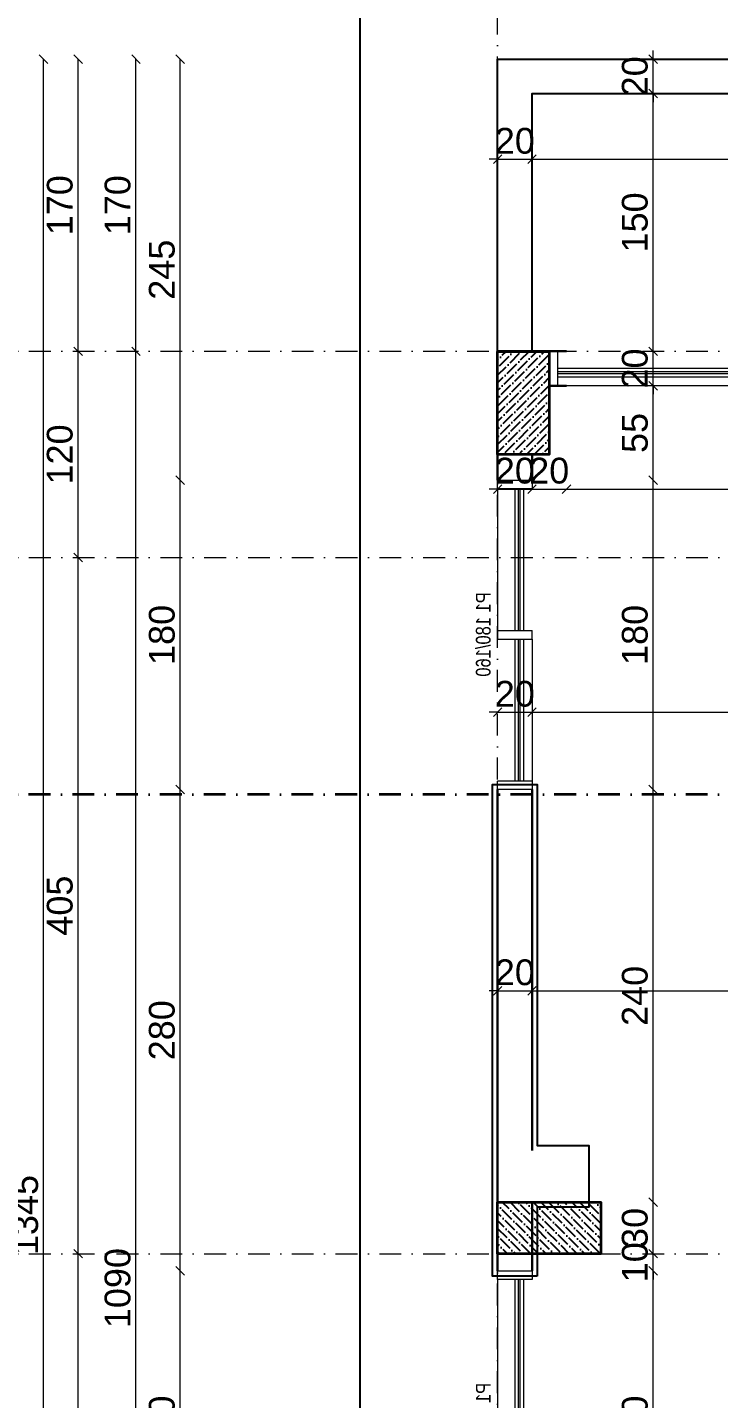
# Model space of a CAD drawing. Header units: millimetres. Extents: x 708 to 46452, y -4963 to 3960.
# Drawn here: x 15059 to 15461, y -3677 to -2879 of the extents above; entities that cross this region are included whole.
import ezdxf

# ---------------------------------------------------------------- set-up
doc = ezdxf.new("R2010")
doc.units = ezdxf.units.MM
doc.linetypes.add('DASHDOT', pattern=[25.4, 12.7, -6.35, 0, -6.35])
for name, color, linetype, lineweight in [('00_DUVAR', 22, 'Continuous', 30), ('00_IC_OLCU', 139, 'Continuous', 20), ('00_KOLON', 2, 'Continuous', 35), ('00_PENCERE', 103, 'Continuous', 13), ('aks ve noktalılar', 129, 'DASHDOT', 13), ('kesit çizgisi', 4, 'DASHDOT', 35)]:
    doc.layers.add(name, color=color, linetype=linetype, lineweight=lineweight)
for name, color, linetype in [('DUVARTARAMA', 7, 'Continuous'), ('PENCERE', 3, 'Continuous'), ('SIVA', 135, 'Continuous'), ('sıva', 70, 'Continuous')]:
    doc.layers.add(name, color=color, linetype=linetype)
doc.styles.add('ARIAL2', font='arial.ttf', dxfattribs={"width": 0.8})
doc.styles.get("Standard").update_dxf_attribs({"font": 'arial.ttf'})
doc.dimstyles.new('ALP_OLCU', dxfattribs={"dimscale": 0, "dimtxt": 15, "dimasz": 5, "dimexe": 0.18, "dimexo": 0.06, "dimgap": 3, "dimtad": 1, "dimdec": 0, "dimrnd": 0.1, "dimzin": 9, "dimdsep": 46, "dimtxsty": 'Standard', "dimblk": 'OBLIQUE', "dimcen": 0, "dimse1": 1, "dimse2": 1, "dimclrd": 256, "dimclre": 256, "dimclrt": 53, "dimadec": 0, "dimazin": 0, "dimtfac": 1, "dimtdec": 0, "dimtix": 1, "dimtmove": 1, "dimatfit": 3, "dimldrblk": 'ARCHTICK', "dimfxl": 0.18, "dimtolj": 1, "dimlwd": -1, "dimarcsym": 0})

# ---------------------------------------------------------------- blocks, each defined once
blk = doc.blocks.new('SK2')
at = {"layer": '00_PENCERE', "lineweight": 15}
for p, q in [((199457.02, 67246.83), (199452.02, 67246.83)), ((199452.02, 67246.83), (199452.02, 67226.83)), ((199457.02, 67226.83), (199457.02, 67246.83)), ((199457.02, 67246.83), (199594.52, 67246.83)), ((199589.52, 67246.83), (199589.52, 67226.83)), ((199594.52, 67246.83), (199594.52, 67226.83)), ((199727.02, 67226.83), (199727.02, 67246.83)), ((199732.02, 67246.83), (199727.02, 67246.83)), ((199732.02, 67226.83), (199732.02, 67246.83)), ((199457.02, 67236.83), (199589.52, 67236.83)), ((199457.02, 67234.83), (199589.52, 67234.83)), ((199457.02, 67233.83), (199589.52, 67233.83)), ((199594.52, 67236.83), (199727.02, 67236.83)), ((199594.52, 67234.83), (199727.02, 67234.83)), ((199594.52, 67233.83), (199727.02, 67233.83)), ((199452.02, 67226.83), (199457.02, 67226.83)), ((199457.02, 67231.83), (199589.52, 67231.83)), ((199594.52, 67226.83), (199589.52, 67226.83)), ((199594.52, 67231.83), (199727.02, 67231.83)), ((199594.52, 67226.83), (199732.02, 67226.83))]:
    blk.add_line(p, q, dxfattribs=at)
at = {"layer": '00_PENCERE', "insert": (199567.17, 67215.44), "char_height": 8.5938, "width": 97.8459, "attachment_point": 7, "style": 'ARIAL2'}
blk.add_mtext('SK2 280/240', dxfattribs=at)
blk = doc.blocks.new('YHTYHYT')
at = {"layer": '00_PENCERE', "lineweight": 15}
for p, q in [((6940.02, -2497.96), (6940.02, -2502.96)), ((6960.02, -2497.96), (6940.02, -2497.96)), ((6960.02, -2502.96), (6940.02, -2502.96)), ((6950.02, -2585.46), (6950.02, -2502.96)), ((6952.02, -2585.46), (6952.02, -2502.96)), ((6953.02, -2585.46), (6953.02, -2502.96)), ((6955.02, -2585.46), (6955.02, -2502.96)), ((6960.02, -2585.46), (6960.02, -2497.96)), ((6940.02, -2672.96), (6940.02, -2585.46)), ((6940.02, -2585.46), (6960.02, -2585.46)), ((6940.02, -2590.46), (6960.02, -2590.46)), ((6950.02, -2672.96), (6950.02, -2590.46)), ((6952.02, -2672.96), (6952.02, -2590.46)), ((6953.02, -2672.96), (6953.02, -2590.46)), ((6955.02, -2672.96), (6955.02, -2590.46)), ((6960.02, -2585.46), (6960.02, -2590.46)), ((6960.02, -2672.96), (6940.02, -2672.96)), ((6940.02, -2672.96), (6940.02, -2677.96)), ((6940.02, -2677.96), (6960.02, -2677.96)), ((6960.02, -2677.96), (6960.02, -2672.96))]:
    blk.add_line(p, q, dxfattribs=at)
at = {"layer": '00_PENCERE', "insert": (6936.04, -2612.8), "char_height": 8.594, "width": 97.8459, "attachment_point": 7, "rotation": 90, "style": 'ARIAL2'}
blk.add_mtext('P1 180/160', dxfattribs=at)
blk = doc.blocks.new('_Oblique')
at = {"color": 0, "linetype": 'ByBlock', "lineweight": -2}
blk.add_line((-0.5, -0.5), (0.5, 0.5), dxfattribs=at)
blk = doc.blocks.new('*D843')
at = {"layer": '00_IC_OLCU', "transparency": 16777216}
blk.add_line((15332.78, -2639.55), (16552.78, -2639.55), dxfattribs=at)
at = {"layer": 'Defpoints', "color": 0, "transparency": 16777216}
for p in [(16552.78, -2639.55), (15332.78, -2897.37), (16552.78, -3562.56)]:
    blk.add_point(p, dxfattribs=at)
at = {"layer": '00_IC_OLCU', "transparency": 16777216, "xscale": 5, "yscale": 5, "zscale": 5, "rotation": 180}
blk.add_blockref('_Oblique', (15332.78, -2639.55), dxfattribs=at)
at = {"layer": '00_IC_OLCU', "transparency": 16777216, "xscale": 5, "yscale": 5, "zscale": 5}
blk.add_blockref('_Oblique', (16552.78, -2639.55), dxfattribs=at)
at = {"layer": '00_IC_OLCU', "color": 53, "transparency": 16777216, "insert": (15942.78, -2628.89), "char_height": 15, "attachment_point": 5}
blk.add_mtext('\\A1;1220', dxfattribs=at)
blk = doc.blocks.new('_ArchTick')
at = {"color": 0, "linetype": 'ByBlock', "const_width": 0.15}
blk.add_lwpolyline([(-0.5, -0.5), (0.5, 0.5)], dxfattribs=at)
blk = doc.blocks.new('*D850')
at = {"layer": '00_IC_OLCU', "transparency": 16777216}
blk.add_line((15332.78, -2682.81), (15832.78, -2682.81), dxfattribs=at)
at = {"layer": 'Defpoints', "color": 0, "transparency": 16777216}
for p in [(15832.78, -2682.81), (15332.78, -2897.37), (15832.78, -2897.37)]:
    blk.add_point(p, dxfattribs=at)
at = {"layer": '00_IC_OLCU', "transparency": 16777216, "xscale": 5, "yscale": 5, "zscale": 5, "rotation": 180}
blk.add_blockref('_Oblique', (15332.78, -2682.81), dxfattribs=at)
at = {"layer": '00_IC_OLCU', "transparency": 16777216, "xscale": 5, "yscale": 5, "zscale": 5}
blk.add_blockref('_Oblique', (15832.78, -2682.81), dxfattribs=at)
at = {"layer": '00_IC_OLCU', "color": 53, "transparency": 16777216, "insert": (15582.78, -2672.15), "char_height": 15, "attachment_point": 5}
blk.add_mtext('\\A1;500', dxfattribs=at)
blk = doc.blocks.new('*D853')
at = {"layer": '00_IC_OLCU', "transparency": 16777216}
blk.add_line((15332.78, -2705.29), (15372.78, -2705.29), dxfattribs=at)
at = {"layer": 'Defpoints', "color": 0, "transparency": 16777216}
for p in [(15372.78, -2705.29), (15332.78, -2897.37), (15372.78, -3067.37)]:
    blk.add_point(p, dxfattribs=at)
at = {"layer": '00_IC_OLCU', "transparency": 16777216, "xscale": 5, "yscale": 5, "zscale": 5, "rotation": 180}
blk.add_blockref('_Oblique', (15332.78, -2705.29), dxfattribs=at)
at = {"layer": '00_IC_OLCU', "transparency": 16777216, "xscale": 5, "yscale": 5, "zscale": 5}
blk.add_blockref('_Oblique', (15372.78, -2705.29), dxfattribs=at)
at = {"layer": '00_IC_OLCU', "color": 53, "transparency": 16777216, "insert": (15352.78, -2694.63), "char_height": 15, "attachment_point": 5}
blk.add_mtext('\\A1;40', dxfattribs=at)
blk = doc.blocks.new('*D854')
at = {"layer": '00_IC_OLCU', "transparency": 16777216}
blk.add_line((15372.78, -2705.29), (15652.78, -2705.29), dxfattribs=at)
at = {"layer": 'Defpoints', "color": 0, "transparency": 16777216}
for p in [(15652.78, -2705.29), (15372.78, -3067.37), (15652.78, -3067.37)]:
    blk.add_point(p, dxfattribs=at)
at = {"layer": '00_IC_OLCU', "transparency": 16777216, "xscale": 5, "yscale": 5, "zscale": 5, "rotation": 180}
blk.add_blockref('_Oblique', (15372.78, -2705.29), dxfattribs=at)
at = {"layer": '00_IC_OLCU', "transparency": 16777216, "xscale": 5, "yscale": 5, "zscale": 5}
blk.add_blockref('_Oblique', (15652.78, -2705.29), dxfattribs=at)
at = {"layer": '00_IC_OLCU', "color": 53, "transparency": 16777216, "insert": (15512.78, -2694.63), "char_height": 15, "attachment_point": 5}
blk.add_mtext('\\A1;280', dxfattribs=at)
blk = doc.blocks.new('*D858')
at = {"layer": '00_IC_OLCU', "transparency": 16777216}
blk.add_line((15068.53, -4242.37), (15068.53, -2897.37), dxfattribs=at)
at = {"layer": 'Defpoints', "color": 0, "transparency": 16777216}
for p in [(15068.53, -2897.37), (15332.78, -2897.37), (15712.78, -4242.37)]:
    blk.add_point(p, dxfattribs=at)
at = {"layer": '00_IC_OLCU', "transparency": 16777216, "xscale": 5, "yscale": 5, "zscale": 5}
for p, rotation in [((15068.53, -2897.37), 90), ((15068.53, -4242.37), 270)]:
    blk.add_blockref('_Oblique', p, dxfattribs=dict(at, rotation=rotation))
at = {"layer": '00_IC_OLCU', "color": 53, "transparency": 16777216, "insert": (15057.87, -3569.87), "char_height": 15, "attachment_point": 5, "rotation": 90}
blk.add_mtext('\\A1;1345', dxfattribs=at)
blk = doc.blocks.new('*D861')
at = {"layer": '00_IC_OLCU', "transparency": 16777216}
blk.add_line((15088.65, -4072.37), (15088.65, -3592.37), dxfattribs=at)
at = {"layer": 'Defpoints', "color": 0, "transparency": 16777216}
for p in [(15088.65, -3592.37), (15088.65, -3592.37), (15088.65, -4072.37)]:
    blk.add_point(p, dxfattribs=at)
at = {"layer": '00_IC_OLCU', "transparency": 16777216, "xscale": 5, "yscale": 5, "zscale": 5}
for p, rotation in [((15088.65, -3592.37), 90), ((15088.65, -4072.37), 270)]:
    blk.add_blockref('_Oblique', p, dxfattribs=dict(at, rotation=rotation))
at = {"layer": '00_IC_OLCU', "color": 53, "transparency": 16777216, "insert": (15077.99, -3832.37), "char_height": 15, "attachment_point": 5, "rotation": 90}
blk.add_mtext('\\A1;480', dxfattribs=at)
blk = doc.blocks.new('*D862')
at = {"layer": '00_IC_OLCU', "transparency": 16777216}
blk.add_line((15088.65, -3592.37), (15088.65, -3187.37), dxfattribs=at)
at = {"layer": 'Defpoints', "color": 0, "transparency": 16777216}
for p in [(15088.65, -3187.37), (15088.65, -3187.37), (15088.65, -3592.37)]:
    blk.add_point(p, dxfattribs=at)
at = {"layer": '00_IC_OLCU', "transparency": 16777216, "xscale": 5, "yscale": 5, "zscale": 5}
for p, rotation in [((15088.65, -3187.37), 90), ((15088.65, -3592.37), 270)]:
    blk.add_blockref('_Oblique', p, dxfattribs=dict(at, rotation=rotation))
at = {"layer": '00_IC_OLCU', "color": 53, "transparency": 16777216, "insert": (15077.99, -3389.87), "char_height": 15, "attachment_point": 5, "rotation": 90}
blk.add_mtext('\\A1;405', dxfattribs=at)
blk = doc.blocks.new('*D863')
at = {"layer": '00_IC_OLCU', "transparency": 16777216}
blk.add_line((15088.65, -3187.37), (15088.65, -3067.37), dxfattribs=at)
at = {"layer": 'Defpoints', "color": 0, "transparency": 16777216}
for p in [(15088.65, -3067.37), (15088.65, -3067.37), (15088.65, -3187.37)]:
    blk.add_point(p, dxfattribs=at)
at = {"layer": '00_IC_OLCU', "transparency": 16777216, "xscale": 5, "yscale": 5, "zscale": 5}
for p, rotation in [((15088.65, -3067.37), 90), ((15088.65, -3187.37), 270)]:
    blk.add_blockref('_Oblique', p, dxfattribs=dict(at, rotation=rotation))
at = {"layer": '00_IC_OLCU', "color": 53, "transparency": 16777216, "insert": (15077.99, -3127.37), "char_height": 15, "attachment_point": 5, "rotation": 90}
blk.add_mtext('\\A1;120', dxfattribs=at)
blk = doc.blocks.new('*D864')
at = {"layer": '00_IC_OLCU', "transparency": 16777216}
blk.add_line((15088.65, -3067.37), (15088.65, -2897.37), dxfattribs=at)
at = {"layer": 'Defpoints', "color": 0, "transparency": 16777216}
for p in [(15088.65, -2897.37), (15332.78, -2897.37), (15088.65, -3067.37)]:
    blk.add_point(p, dxfattribs=at)
at = {"layer": '00_IC_OLCU', "transparency": 16777216, "xscale": 5, "yscale": 5, "zscale": 5}
for p, rotation in [((15088.65, -2897.37), 90), ((15088.65, -3067.37), 270)]:
    blk.add_blockref('_Oblique', p, dxfattribs=dict(at, rotation=rotation))
at = {"layer": '00_IC_OLCU', "color": 53, "transparency": 16777216, "insert": (15077.99, -2982.37), "char_height": 15, "attachment_point": 5, "rotation": 90}
blk.add_mtext('\\A1;170', dxfattribs=at)
blk = doc.blocks.new('*D866')
at = {"layer": '00_IC_OLCU', "transparency": 16777216}
blk.add_line((15122.29, -4157.37), (15122.29, -3067.37), dxfattribs=at)
at = {"layer": 'Defpoints', "color": 0, "transparency": 16777216}
for p in [(15122.29, -3067.37), (15332.78, -3067.37), (15712.78, -4157.37)]:
    blk.add_point(p, dxfattribs=at)
at = {"layer": '00_IC_OLCU', "transparency": 16777216, "xscale": 5, "yscale": 5, "zscale": 5}
for p, rotation in [((15122.29, -3067.37), 90), ((15122.29, -4157.37), 270)]:
    blk.add_blockref('_Oblique', p, dxfattribs=dict(at, rotation=rotation))
at = {"layer": '00_IC_OLCU', "color": 53, "transparency": 16777216, "insert": (15111.63, -3612.37), "char_height": 15, "attachment_point": 5, "rotation": 90}
blk.add_mtext('\\A1;1090', dxfattribs=at)
blk = doc.blocks.new('*D867')
at = {"layer": '00_IC_OLCU', "transparency": 16777216}
blk.add_line((15122.29, -3067.37), (15122.29, -2897.37), dxfattribs=at)
at = {"layer": 'Defpoints', "color": 0, "transparency": 16777216}
for p in [(15122.29, -2897.37), (15332.78, -2897.37), (15332.78, -3067.37)]:
    blk.add_point(p, dxfattribs=at)
at = {"layer": '00_IC_OLCU', "transparency": 16777216, "xscale": 5, "yscale": 5, "zscale": 5}
for p, rotation in [((15122.29, -2897.37), 90), ((15122.29, -3067.37), 270)]:
    blk.add_blockref('_Oblique', p, dxfattribs=dict(at, rotation=rotation))
at = {"layer": '00_IC_OLCU', "color": 53, "transparency": 16777216, "insert": (15111.63, -2982.37), "char_height": 15, "attachment_point": 5, "rotation": 90}
blk.add_mtext('\\A1;170', dxfattribs=at)
blk = doc.blocks.new('*D869')
at = {"layer": '00_IC_OLCU', "transparency": 16777216}
blk.add_line((15148.05, -3782.37), (15148.05, -3602.37), dxfattribs=at)
at = {"layer": 'Defpoints', "color": 0, "transparency": 16777216}
for p in [(15148.05, -3602.37), (15332.78, -3602.37), (15332.78, -3782.37)]:
    blk.add_point(p, dxfattribs=at)
at = {"layer": '00_IC_OLCU', "transparency": 16777216, "xscale": 5, "yscale": 5, "zscale": 5}
for p, rotation in [((15148.05, -3602.37), 90), ((15148.05, -3782.37), 270)]:
    blk.add_blockref('_Oblique', p, dxfattribs=dict(at, rotation=rotation))
at = {"layer": '00_IC_OLCU', "color": 53, "transparency": 16777216, "insert": (15137.39, -3692.37), "char_height": 15, "attachment_point": 5, "rotation": 90}
blk.add_mtext('\\A1;180', dxfattribs=at)
blk = doc.blocks.new('*D870')
at = {"layer": '00_IC_OLCU', "transparency": 16777216}
blk.add_line((15148.05, -3602.37), (15148.05, -3322.37), dxfattribs=at)
at = {"layer": 'Defpoints', "color": 0, "transparency": 16777216}
for p in [(15148.05, -3322.37), (15332.78, -3322.37), (15332.78, -3602.37)]:
    blk.add_point(p, dxfattribs=at)
at = {"layer": '00_IC_OLCU', "transparency": 16777216, "xscale": 5, "yscale": 5, "zscale": 5}
for p, rotation in [((15148.05, -3322.37), 90), ((15148.05, -3602.37), 270)]:
    blk.add_blockref('_Oblique', p, dxfattribs=dict(at, rotation=rotation))
at = {"layer": '00_IC_OLCU', "color": 53, "transparency": 16777216, "insert": (15137.39, -3462.37), "char_height": 15, "attachment_point": 5, "rotation": 90}
blk.add_mtext('\\A1;280', dxfattribs=at)
blk = doc.blocks.new('*D871')
at = {"layer": '00_IC_OLCU', "transparency": 16777216}
blk.add_line((15148.05, -3322.37), (15148.05, -3142.37), dxfattribs=at)
at = {"layer": 'Defpoints', "color": 0, "transparency": 16777216}
for p in [(15148.05, -3142.37), (15332.78, -3142.37), (15332.78, -3322.37)]:
    blk.add_point(p, dxfattribs=at)
at = {"layer": '00_IC_OLCU', "transparency": 16777216, "xscale": 5, "yscale": 5, "zscale": 5}
for p, rotation in [((15148.05, -3142.37), 90), ((15148.05, -3322.37), 270)]:
    blk.add_blockref('_Oblique', p, dxfattribs=dict(at, rotation=rotation))
at = {"layer": '00_IC_OLCU', "color": 53, "transparency": 16777216, "insert": (15137.39, -3232.37), "char_height": 15, "attachment_point": 5, "rotation": 90}
blk.add_mtext('\\A1;180', dxfattribs=at)
blk = doc.blocks.new('*D872')
at = {"layer": '00_IC_OLCU', "transparency": 16777216}
blk.add_line((15148.05, -3142.37), (15148.05, -2897.37), dxfattribs=at)
at = {"layer": 'Defpoints', "color": 0, "transparency": 16777216}
for p in [(15148.05, -2897.37), (15332.78, -2897.37), (15332.78, -3142.37)]:
    blk.add_point(p, dxfattribs=at)
at = {"layer": '00_IC_OLCU', "transparency": 16777216, "xscale": 5, "yscale": 5, "zscale": 5}
for p, rotation in [((15148.05, -2897.37), 90), ((15148.05, -3142.37), 270)]:
    blk.add_blockref('_Oblique', p, dxfattribs=dict(at, rotation=rotation))
at = {"layer": '00_IC_OLCU', "color": 53, "transparency": 16777216, "insert": (15137.39, -3019.87), "char_height": 15, "attachment_point": 5, "rotation": 90}
blk.add_mtext('\\A1;245', dxfattribs=at)
blk = doc.blocks.new('*D962')
at = {"layer": '00_IC_OLCU', "transparency": 16777216}
blk.add_line((15423.33, -3782.37), (15423.33, -3602.37), dxfattribs=at)
at = {"layer": 'Defpoints', "color": 0, "transparency": 16777216}
for p in [(15342.78, -3602.37), (15423.33, -3602.37), (15342.78, -3782.37)]:
    blk.add_point(p, dxfattribs=at)
at = {"layer": '00_IC_OLCU', "transparency": 16777216, "xscale": 5, "yscale": 5, "zscale": 5}
for p, rotation in [((15423.33, -3602.37), 90), ((15423.33, -3782.37), 270)]:
    blk.add_blockref('_Oblique', p, dxfattribs=dict(at, rotation=rotation))
at = {"layer": '00_IC_OLCU', "color": 53, "transparency": 16777216, "insert": (15412.67, -3692.37), "char_height": 15, "attachment_point": 5, "rotation": 90}
blk.add_mtext('\\A1;180', dxfattribs=at)
blk = doc.blocks.new('*D963')
at = {"layer": '00_IC_OLCU', "transparency": 16777216}
for p, q in [((15423.33, -3592.37), (15423.33, -3587.37)), ((15423.33, -3602.37), (15423.33, -3592.37)), ((15423.33, -3602.37), (15423.33, -3607.37))]:
    blk.add_line(p, q, dxfattribs=at)
at = {"layer": 'Defpoints', "color": 0, "transparency": 16777216}
for p in [(15352.78, -3592.37), (15423.33, -3592.37), (15342.78, -3602.37)]:
    blk.add_point(p, dxfattribs=at)
at = {"layer": '00_IC_OLCU', "transparency": 16777216, "xscale": 5, "yscale": 5, "zscale": 5}
for p, rotation in [((15423.33, -3592.37), 270), ((15423.33, -3602.37), 90)]:
    blk.add_blockref('_Oblique', p, dxfattribs=dict(at, rotation=rotation))
at = {"layer": '00_IC_OLCU', "color": 53, "transparency": 16777216, "insert": (15412.67, -3597.37), "char_height": 15, "attachment_point": 5, "rotation": 90}
blk.add_mtext('\\A1;10', dxfattribs=at)
blk = doc.blocks.new('*D964')
at = {"layer": '00_IC_OLCU', "transparency": 16777216}
blk.add_line((15423.33, -3592.37), (15423.33, -3562.37), dxfattribs=at)
at = {"layer": 'Defpoints', "color": 0, "transparency": 16777216}
for p in [(15352.78, -3562.37), (15423.33, -3562.37), (15352.78, -3592.37)]:
    blk.add_point(p, dxfattribs=at)
at = {"layer": '00_IC_OLCU', "transparency": 16777216, "xscale": 5, "yscale": 5, "zscale": 5}
for p, rotation in [((15423.33, -3562.37), 90), ((15423.33, -3592.37), 270)]:
    blk.add_blockref('_Oblique', p, dxfattribs=dict(at, rotation=rotation))
at = {"layer": '00_IC_OLCU', "color": 53, "transparency": 16777216, "insert": (15412.66, -3577.37), "char_height": 15, "attachment_point": 5, "rotation": 90}
blk.add_mtext('\\A1;30', dxfattribs=at)
blk = doc.blocks.new('*D965')
at = {"layer": '00_IC_OLCU', "transparency": 16777216}
blk.add_line((15423.33, -3562.37), (15423.33, -3322.37), dxfattribs=at)
at = {"layer": 'Defpoints', "color": 0, "transparency": 16777216}
for p in [(15352.78, -3322.37), (15423.33, -3322.37), (15352.78, -3562.37)]:
    blk.add_point(p, dxfattribs=at)
at = {"layer": '00_IC_OLCU', "transparency": 16777216, "xscale": 5, "yscale": 5, "zscale": 5}
for p, rotation in [((15423.33, -3322.37), 90), ((15423.33, -3562.37), 270)]:
    blk.add_blockref('_Oblique', p, dxfattribs=dict(at, rotation=rotation))
at = {"layer": '00_IC_OLCU', "color": 53, "transparency": 16777216, "insert": (15412.67, -3442.37), "char_height": 15, "attachment_point": 5, "rotation": 90}
blk.add_mtext('\\A1;240', dxfattribs=at)
blk = doc.blocks.new('*D966')
at = {"layer": '00_IC_OLCU', "transparency": 16777216}
blk.add_line((15423.33, -3322.37), (15423.33, -3142.37), dxfattribs=at)
at = {"layer": 'Defpoints', "color": 0, "transparency": 16777216}
for p in [(15352.78, -3142.37), (15423.33, -3142.37), (15352.78, -3322.37)]:
    blk.add_point(p, dxfattribs=at)
at = {"layer": '00_IC_OLCU', "transparency": 16777216, "xscale": 5, "yscale": 5, "zscale": 5}
for p, rotation in [((15423.33, -3142.37), 90), ((15423.33, -3322.37), 270)]:
    blk.add_blockref('_Oblique', p, dxfattribs=dict(at, rotation=rotation))
at = {"layer": '00_IC_OLCU', "color": 53, "transparency": 16777216, "insert": (15412.67, -3232.37), "char_height": 15, "attachment_point": 5, "rotation": 90}
blk.add_mtext('\\A1;180', dxfattribs=at)
blk = doc.blocks.new('*D967')
at = {"layer": '00_IC_OLCU', "transparency": 16777216}
blk.add_line((15423.33, -3142.37), (15423.33, -3087.37), dxfattribs=at)
at = {"layer": 'Defpoints', "color": 0, "transparency": 16777216}
for p in [(15362.78, -3087.37), (15423.33, -3087.37), (15352.78, -3142.37)]:
    blk.add_point(p, dxfattribs=at)
at = {"layer": '00_IC_OLCU', "transparency": 16777216, "xscale": 5, "yscale": 5, "zscale": 5}
for p, rotation in [((15423.33, -3087.37), 90), ((15423.33, -3142.37), 270)]:
    blk.add_blockref('_Oblique', p, dxfattribs=dict(at, rotation=rotation))
at = {"layer": '00_IC_OLCU', "color": 53, "transparency": 16777216, "insert": (15412.7, -3114.87), "char_height": 15, "attachment_point": 5, "rotation": 90}
blk.add_mtext('\\A1;55', dxfattribs=at)
blk = doc.blocks.new('*D968')
at = {"layer": '00_IC_OLCU', "transparency": 16777216}
for p, q in [((15423.33, -3067.37), (15423.33, -3062.37)), ((15423.33, -3087.37), (15423.33, -3067.37)), ((15423.33, -3087.37), (15423.33, -3092.37))]:
    blk.add_line(p, q, dxfattribs=at)
at = {"layer": 'Defpoints', "color": 0, "transparency": 16777216}
for p in [(15362.78, -3067.37), (15423.33, -3067.37), (15362.78, -3087.37)]:
    blk.add_point(p, dxfattribs=at)
at = {"layer": '00_IC_OLCU', "transparency": 16777216, "xscale": 5, "yscale": 5, "zscale": 5}
for p, rotation in [((15423.33, -3067.37), 270), ((15423.33, -3087.37), 90)]:
    blk.add_blockref('_Oblique', p, dxfattribs=dict(at, rotation=rotation))
at = {"layer": '00_IC_OLCU', "color": 53, "transparency": 16777216, "insert": (15412.67, -3077.37), "char_height": 15, "attachment_point": 5, "rotation": 90}
blk.add_mtext('\\A1;20', dxfattribs=at)
blk = doc.blocks.new('*D969')
at = {"layer": '00_IC_OLCU', "transparency": 16777216}
blk.add_line((15423.33, -3067.37), (15423.33, -2917.37), dxfattribs=at)
at = {"layer": 'Defpoints', "color": 0, "transparency": 16777216}
for p in [(15352.78, -2917.37), (15423.33, -2917.37), (15362.78, -3067.37)]:
    blk.add_point(p, dxfattribs=at)
at = {"layer": '00_IC_OLCU', "transparency": 16777216, "xscale": 5, "yscale": 5, "zscale": 5}
for p, rotation in [((15423.33, -2917.37), 90), ((15423.33, -3067.37), 270)]:
    blk.add_blockref('_Oblique', p, dxfattribs=dict(at, rotation=rotation))
at = {"layer": '00_IC_OLCU', "color": 53, "transparency": 16777216, "insert": (15412.67, -2992.37), "char_height": 15, "attachment_point": 5, "rotation": 90}
blk.add_mtext('\\A1;150', dxfattribs=at)
blk = doc.blocks.new('*D970')
at = {"layer": '00_IC_OLCU', "transparency": 16777216}
for p, q in [((15423.33, -2897.37), (15423.33, -2892.37)), ((15423.33, -2917.37), (15423.33, -2897.37)), ((15423.33, -2917.37), (15423.33, -2922.37))]:
    blk.add_line(p, q, dxfattribs=at)
at = {"layer": 'Defpoints', "color": 0, "transparency": 16777216}
for p in [(15332.78, -2897.37), (15423.33, -2897.37), (15352.78, -2917.37)]:
    blk.add_point(p, dxfattribs=at)
at = {"layer": '00_IC_OLCU', "transparency": 16777216, "xscale": 5, "yscale": 5, "zscale": 5}
for p, rotation in [((15423.33, -2897.37), 270), ((15423.33, -2917.37), 90)]:
    blk.add_blockref('_Oblique', p, dxfattribs=dict(at, rotation=rotation))
at = {"layer": '00_IC_OLCU', "color": 53, "transparency": 16777216, "insert": (15412.67, -2907.37), "char_height": 15, "attachment_point": 5, "rotation": 90}
blk.add_mtext('\\A1;20', dxfattribs=at)
blk = doc.blocks.new('*D838')
at = {"layer": '00_IC_OLCU', "transparency": 16777216}
for p, q in [((15332.78, -2955.64), (15327.78, -2955.64)), ((15332.78, -2955.64), (15352.78, -2955.64)), ((15352.78, -2955.64), (15357.78, -2955.64))]:
    blk.add_line(p, q, dxfattribs=at)
at = {"layer": 'Defpoints', "color": 0, "transparency": 16777216}
for p in [(15332.78, -2897.37), (15352.78, -2917.37), (15352.78, -2955.64)]:
    blk.add_point(p, dxfattribs=at)
at = {"layer": '00_IC_OLCU', "transparency": 16777216, "xscale": 5, "yscale": 5, "zscale": 5}
blk.add_blockref('_Oblique', (15332.78, -2955.64), dxfattribs=at)
at = {"layer": '00_IC_OLCU', "transparency": 16777216, "xscale": 5, "yscale": 5, "zscale": 5, "rotation": 180}
blk.add_blockref('_Oblique', (15352.78, -2955.64), dxfattribs=at)
at = {"layer": '00_IC_OLCU', "color": 53, "transparency": 16777216, "insert": (15342.78, -2944.98), "char_height": 15, "attachment_point": 5}
blk.add_mtext('\\A1;20', dxfattribs=at)
blk = doc.blocks.new('*D919')
at = {"layer": '00_IC_OLCU', "transparency": 16777216}
blk.add_line((15352.78, -2955.64), (15812.78, -2955.64), dxfattribs=at)
at = {"layer": 'Defpoints', "color": 0, "transparency": 16777216}
for p in [(15352.78, -2917.37), (15812.78, -2917.37), (15812.78, -2955.64)]:
    blk.add_point(p, dxfattribs=at)
at = {"layer": '00_IC_OLCU', "transparency": 16777216, "xscale": 5, "yscale": 5, "zscale": 5, "rotation": 180}
blk.add_blockref('_Oblique', (15352.78, -2955.64), dxfattribs=at)
at = {"layer": '00_IC_OLCU', "transparency": 16777216, "xscale": 5, "yscale": 5, "zscale": 5}
blk.add_blockref('_Oblique', (15812.78, -2955.64), dxfattribs=at)
at = {"layer": '00_IC_OLCU', "color": 53, "transparency": 16777216, "insert": (15582.78, -2944.98), "char_height": 15, "attachment_point": 5}
blk.add_mtext('\\A1;460', dxfattribs=at)
blk = doc.blocks.new('*D921')
at = {"layer": '00_IC_OLCU', "transparency": 16777216}
for p, q in [((15332.78, -3147.54), (15327.78, -3147.54)), ((15332.78, -3147.54), (15352.78, -3147.54)), ((15352.78, -3147.54), (15357.78, -3147.54))]:
    blk.add_line(p, q, dxfattribs=at)
at = {"layer": 'Defpoints', "color": 0, "transparency": 16777216}
for p in [(15332.78, -3127.37), (15352.78, -3127.37), (15352.78, -3147.54)]:
    blk.add_point(p, dxfattribs=at)
at = {"layer": '00_IC_OLCU', "transparency": 16777216, "xscale": 5, "yscale": 5, "zscale": 5}
blk.add_blockref('_Oblique', (15332.78, -3147.54), dxfattribs=at)
at = {"layer": '00_IC_OLCU', "transparency": 16777216, "xscale": 5, "yscale": 5, "zscale": 5, "rotation": 180}
blk.add_blockref('_Oblique', (15352.78, -3147.54), dxfattribs=at)
at = {"layer": '00_IC_OLCU', "color": 53, "transparency": 16777216, "insert": (15342.78, -3136.88), "char_height": 15, "attachment_point": 5}
blk.add_mtext('\\A1;20', dxfattribs=at)
blk = doc.blocks.new('*D922')
at = {"layer": '00_IC_OLCU', "transparency": 16777216}
for p, q in [((15352.78, -3147.54), (15347.78, -3147.54)), ((15352.78, -3147.54), (15372.78, -3147.54)), ((15372.78, -3147.54), (15377.78, -3147.54))]:
    blk.add_line(p, q, dxfattribs=at)
at = {"layer": 'Defpoints', "color": 0, "transparency": 16777216}
for p in [(15372.78, -3087.37), (15352.78, -3127.37), (15372.78, -3147.54)]:
    blk.add_point(p, dxfattribs=at)
at = {"layer": '00_IC_OLCU', "transparency": 16777216, "xscale": 5, "yscale": 5, "zscale": 5}
blk.add_blockref('_Oblique', (15352.78, -3147.54), dxfattribs=at)
at = {"layer": '00_IC_OLCU', "transparency": 16777216, "xscale": 5, "yscale": 5, "zscale": 5, "rotation": 180}
blk.add_blockref('_Oblique', (15372.78, -3147.54), dxfattribs=at)
at = {"layer": '00_IC_OLCU', "color": 53, "transparency": 16777216, "insert": (15362.78, -3136.88), "char_height": 15, "attachment_point": 5}
blk.add_mtext('\\A1;20', dxfattribs=at)
blk = doc.blocks.new('*D923')
at = {"layer": '00_IC_OLCU', "transparency": 16777216}
blk.add_line((15372.78, -3147.54), (15652.78, -3147.54), dxfattribs=at)
at = {"layer": 'Defpoints', "color": 0, "transparency": 16777216}
for p in [(15652.78, -3077.37), (15372.78, -3087.37), (15652.78, -3147.54)]:
    blk.add_point(p, dxfattribs=at)
at = {"layer": '00_IC_OLCU', "transparency": 16777216, "xscale": 5, "yscale": 5, "zscale": 5, "rotation": 180}
blk.add_blockref('_Oblique', (15372.78, -3147.54), dxfattribs=at)
at = {"layer": '00_IC_OLCU', "transparency": 16777216, "xscale": 5, "yscale": 5, "zscale": 5}
blk.add_blockref('_Oblique', (15652.78, -3147.54), dxfattribs=at)
at = {"layer": '00_IC_OLCU', "color": 53, "transparency": 16777216, "insert": (15512.78, -3136.88), "char_height": 15, "attachment_point": 5}
blk.add_mtext('\\A1;280', dxfattribs=at)
blk = doc.blocks.new('*D930')
at = {"layer": '00_IC_OLCU', "transparency": 16777216}
for p, q in [((15332.78, -3277.35), (15327.78, -3277.35)), ((15332.78, -3277.35), (15352.78, -3277.35)), ((15352.78, -3277.35), (15357.78, -3277.35))]:
    blk.add_line(p, q, dxfattribs=at)
at = {"layer": 'Defpoints', "color": 0, "transparency": 16777216}
for p in [(15352.78, -3277.35), (15332.78, -3322.37), (15352.78, -3325.16)]:
    blk.add_point(p, dxfattribs=at)
at = {"layer": '00_IC_OLCU', "transparency": 16777216, "xscale": 5, "yscale": 5, "zscale": 5}
blk.add_blockref('_Oblique', (15332.78, -3277.35), dxfattribs=at)
at = {"layer": '00_IC_OLCU', "transparency": 16777216, "xscale": 5, "yscale": 5, "zscale": 5, "rotation": 180}
blk.add_blockref('_Oblique', (15352.78, -3277.35), dxfattribs=at)
at = {"layer": '00_IC_OLCU', "color": 53, "transparency": 16777216, "insert": (15342.78, -3266.7), "char_height": 15, "attachment_point": 5}
blk.add_mtext('\\A1;20', dxfattribs=at)
blk = doc.blocks.new('*D931')
at = {"layer": '00_IC_OLCU', "transparency": 16777216}
blk.add_line((15352.78, -3277.35), (15822.78, -3277.35), dxfattribs=at)
at = {"layer": 'Defpoints', "color": 0, "transparency": 16777216}
for p in [(15822.78, -3277.35), (15822.78, -3277.35), (15352.78, -3325.16)]:
    blk.add_point(p, dxfattribs=at)
at = {"layer": '00_IC_OLCU', "transparency": 16777216, "xscale": 5, "yscale": 5, "zscale": 5, "rotation": 180}
blk.add_blockref('_Oblique', (15352.78, -3277.35), dxfattribs=at)
at = {"layer": '00_IC_OLCU', "transparency": 16777216, "xscale": 5, "yscale": 5, "zscale": 5}
blk.add_blockref('_Oblique', (15822.78, -3277.35), dxfattribs=at)
at = {"layer": '00_IC_OLCU', "color": 53, "transparency": 16777216, "insert": (15587.78, -3266.7), "char_height": 15, "attachment_point": 5}
blk.add_mtext('\\A1;470', dxfattribs=at)
blk = doc.blocks.new('*D879')
at = {"layer": '00_IC_OLCU', "transparency": 16777216}
for p, q in [((15332.78, -3439.4), (15327.78, -3439.4)), ((15332.78, -3439.4), (15352.78, -3439.4)), ((15352.78, -3439.4), (15357.78, -3439.4))]:
    blk.add_line(p, q, dxfattribs=at)
at = {"layer": 'Defpoints', "color": 0, "transparency": 16777216}
for p in [(15352.78, -3439.4), (15332.78, -3559.37), (15352.78, -3559.37)]:
    blk.add_point(p, dxfattribs=at)
at = {"layer": '00_IC_OLCU', "transparency": 16777216, "xscale": 5, "yscale": 5, "zscale": 5}
blk.add_blockref('_Oblique', (15332.78, -3439.4), dxfattribs=at)
at = {"layer": '00_IC_OLCU', "transparency": 16777216, "xscale": 5, "yscale": 5, "zscale": 5, "rotation": 180}
blk.add_blockref('_Oblique', (15352.78, -3439.4), dxfattribs=at)
at = {"layer": '00_IC_OLCU', "color": 53, "transparency": 16777216, "insert": (15342.78, -3428.74), "char_height": 15, "attachment_point": 5}
blk.add_mtext('\\A1;20', dxfattribs=at)
blk = doc.blocks.new('*D880')
at = {"layer": '00_IC_OLCU', "transparency": 16777216}
blk.add_line((15352.78, -3439.4), (15822.78, -3439.4), dxfattribs=at)
at = {"layer": 'Defpoints', "color": 0, "transparency": 16777216}
for p in [(15822.78, -3439.4), (15822.78, -3439.4), (15352.78, -3559.37)]:
    blk.add_point(p, dxfattribs=at)
at = {"layer": '00_IC_OLCU', "transparency": 16777216, "xscale": 5, "yscale": 5, "zscale": 5, "rotation": 180}
blk.add_blockref('_Oblique', (15352.78, -3439.4), dxfattribs=at)
at = {"layer": '00_IC_OLCU', "transparency": 16777216, "xscale": 5, "yscale": 5, "zscale": 5}
blk.add_blockref('_Oblique', (15822.78, -3439.4), dxfattribs=at)
at = {"layer": '00_IC_OLCU', "color": 53, "transparency": 16777216, "insert": (15587.78, -3428.74), "char_height": 15, "attachment_point": 5}
blk.add_mtext('\\A1;470', dxfattribs=at)
blk = doc.blocks.new('KOLON')
at = {"layer": 'DUVARTARAMA'}
h = blk.add_hatch(dxfattribs=at)
h.set_pattern_fill('ANSI36', color=8)
h.paths.add_polyline_path([(549.39, 3102.43), (579.39, 3102.43), (579.39, 3042.43), (549.39, 3042.43)])
at = {"layer": '00_KOLON'}
blk.add_lwpolyline([(549.39, 3102.43), (579.39, 3102.43), (579.39, 3042.43), (549.39, 3042.43), (549.39, 3102.43)], dxfattribs=at)

msp = doc.modelspace()

# ---------------------------------------------------------------- linework, layer by layer
for points in [[(16302.776, -3562.564), (16552.776, -3562.564), (16552.776, -4322.372), (15632.776, -4322.372), (15632.776, -4237.372), (15252.776, -4237.372), (15252.776, -2817.372), (15914.776, -2817.372), (15914.776, -3067.372)], [(15332.776, -3067.372), (15332.776, -2897.372), (15832.776, -2897.372), (15832.776, -3067.372)], [(15352.776, -3067.372), (15352.776, -2917.372), (15812.776, -2917.372), (15812.776, -3067.372)]]:
    msp.add_lwpolyline(points)
at = {"layer": '00_DUVAR'}
for p, q in [((15372.776, -3087.372), (15362.776, -3087.372)), ((15372.776, -3087.372), (15362.776, -3087.372)), ((15352.776, -3127.372), (15352.776, -3142.372)), ((15352.776, -3322.372), (15352.776, -3532.372)), ((15352.776, -3562.372), (15352.776, -3602.372))]:
    msp.add_line(p, q, dxfattribs=at)
for points in [[(15372.776, -3067.372), (15332.776, -3067.372), (15332.776, -3142.372)], [(15332.776, -3322.372), (15332.776, -3602.372)]]:
    msp.add_lwpolyline(points, dxfattribs=at)
at = {"layer": 'aks ve noktalılar'}
for points in [[(15332.776, -4667.965), (15332.776, -2571.745)], [(14906.995, -3067.372), (15992.776, -3067.372)], [(14906.995, -3187.372), (16817.928, -3187.372)], [(14906.995, -3592.372), (16817.928, -3592.372)]]:
    msp.add_lwpolyline(points, dxfattribs=at)
at = {"layer": 'kesit çizgisi', "lineweight": 35}
msp.add_line((16933.951, -3325.158), (14624.854, -3325.158), dxfattribs=at)
at = {"layer": 'SIVA'}
msp.add_lwpolyline([(15355.776, -3605.372), (15329.776, -3605.372), (15329.776, -3319.372), (15355.776, -3319.372), (15355.776, -3529.372), (15385.776, -3529.372), (15385.776, -3565.372), (15355.776, -3565.372)], close=True, dxfattribs=at)

# ---------------------------------------------------------------- block references
at = {"layer": '00_KOLON'}
msp.add_blockref('KOLON', (14783.384, -6169.804), dxfattribs=at)
at = {"layer": '00_KOLON', "rotation": 90}
msp.add_blockref('KOLON', (18435.208, -4141.764), dxfattribs=at)
at = {"layer": 'PENCERE', "xscale": -1, "rotation": 180}
for p in [(8392.758, -5820.329), (8392.758, -6280.329)]:
    msp.add_blockref('YHTYHYT', p, dxfattribs=at)
at = {"layer": 'sıva', "xscale": -1}
msp.add_blockref('SK2', (215094.793, -70314.205), dxfattribs=at)

# ---------------------------------------------------------------- dimensions: what is measured, and where the dimension line sits
at = {"layer": '00_IC_OLCU'}
for base, p1, p2, angle, picture, middle in [((16552.776, -2639.549), (15332.776, -2897.372), (16552.776, -3562.564), 180, '*D843', (15942.776, -2628.891)), ((15832.776, -2682.807), (15332.776, -2897.372), (15832.776, -2897.372), 180, '*D850', (15582.776, -2672.148)), ((15372.776, -2705.288), (15332.776, -2897.372), (15372.776, -3067.372), 180, '*D853', (15352.776, -2694.63)), ((15652.776, -2705.288), (15372.776, -3067.372), (15652.776, -3067.372), 180, '*D854', (15512.776, -2694.63)), ((15068.53, -2897.372), (15712.776, -4242.372), (15332.776, -2897.372), 90, '*D858', (15057.866, -3569.872)), ((15088.652, -2897.372), (15088.652, -3067.372), (15332.776, -2897.372), 90, '*D864', (15077.994, -2982.372)), ((15122.289, -2897.372), (15332.776, -3067.372), (15332.776, -2897.372), 90, '*D867', (15111.631, -2982.372)), ((15148.05, -2897.372), (15332.776, -3142.372), (15332.776, -2897.372), 90, '*D872', (15137.392, -3019.872)), ((15423.327, -2897.372), (15352.776, -2917.372), (15332.776, -2897.372), 90, '*D970', (15412.668, -2907.372)), ((15352.776, -2955.64), (15332.776, -2897.372), (15352.776, -2917.372), 180, '*D838', (15342.776, -2944.981)), ((15812.776, -2955.64), (15352.776, -2917.372), (15812.776, -2917.372), 180, '*D919', (15582.776, -2944.981)), ((15423.327, -2917.372), (15362.776, -3067.372), (15352.776, -2917.372), 90, '*D969', (15412.668, -2992.372)), ((15423.327, -3067.372), (15362.776, -3087.372), (15362.776, -3067.372), 90, '*D968', (15412.668, -3077.372)), ((15088.652, -3067.372), (15088.652, -3187.372), (15088.652, -3067.372), 90, '*D863', (15077.994, -3127.372)), ((15122.289, -3067.372), (15712.776, -4157.372), (15332.776, -3067.372), 90, '*D866', (15111.631, -3612.372)), ((15652.776, -3147.537), (15372.776, -3087.372), (15652.776, -3077.372), 180, '*D923', (15512.776, -3136.878)), ((15423.327, -3087.372), (15352.776, -3142.372), (15362.776, -3087.372), 90, '*D967', (15412.699, -3114.872)), ((15372.776, -3147.537), (15352.776, -3127.372), (15372.776, -3087.372), 180, '*D922', (15362.776, -3136.878)), ((15352.776, -3147.537), (15332.776, -3127.372), (15352.776, -3127.372), 180, '*D921', (15342.776, -3136.878)), ((15148.05, -3142.372), (15332.776, -3322.372), (15332.776, -3142.372), 90, '*D871', (15137.392, -3232.372)), ((15423.327, -3142.372), (15352.776, -3322.372), (15352.776, -3142.372), 90, '*D966', (15412.668, -3232.372)), ((15088.652, -3187.372), (15088.652, -3592.372), (15088.652, -3187.372), 90, '*D862', (15077.994, -3389.872)), ((15352.776, -3277.355), (15332.776, -3322.372), (15352.776, -3325.158), 180, '*D930', (15342.776, -3266.696)), ((15822.776, -3277.355), (15352.776, -3325.158), (15822.776, -3277.355), 180, '*D931', (15587.776, -3266.696)), ((15148.05, -3322.372), (15332.776, -3602.372), (15332.776, -3322.372), 90, '*D870', (15137.392, -3462.372)), ((15423.327, -3322.372), (15352.776, -3562.372), (15352.776, -3322.372), 90, '*D965', (15412.668, -3442.372)), ((15352.776, -3439.401), (15332.776, -3559.372), (15352.776, -3559.372), 180, '*D879', (15342.776, -3428.742)), ((15822.776, -3439.401), (15352.776, -3559.372), (15822.776, -3439.401), 180, '*D880', (15587.776, -3428.742)), ((15423.327, -3562.372), (15352.776, -3592.372), (15352.776, -3562.372), 90, '*D964', (15412.663, -3577.372)), ((15423.327, -3592.372), (15342.776, -3602.372), (15352.776, -3592.372), 90, '*D963', (15412.668, -3597.372)), ((15088.652, -3592.372), (15088.652, -4072.372), (15088.652, -3592.372), 90, '*D861', (15077.994, -3832.372)), ((15148.05, -3602.372), (15332.776, -3782.372), (15332.776, -3602.372), 90, '*D869', (15137.392, -3692.372)), ((15423.327, -3602.372), (15342.776, -3782.372), (15342.776, -3602.372), 90, '*D962', (15412.668, -3692.372))]:
    dim = msp.add_linear_dim(base=base, p1=p1, p2=p2, angle=angle, dimstyle='ALP_OLCU', override={"dimscale": 1}, dxfattribs=at)
    dim.commit()
    dim.dimension.update_dxf_attribs({"geometry": picture, "text_midpoint": middle})

doc.saveas('drawing.dxf')
